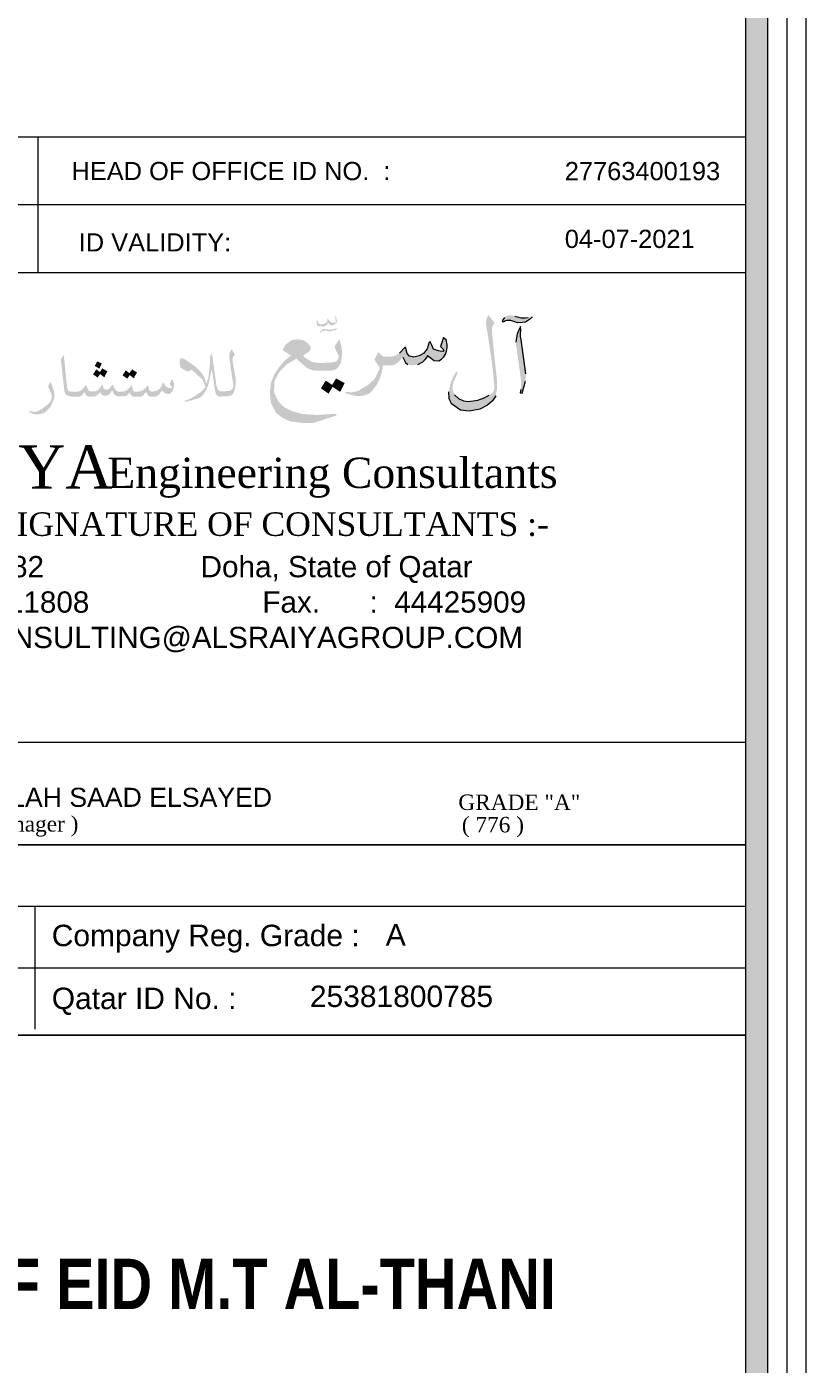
# Model space of a CAD drawing. Header units: inches. Extents: x -68096 to 69834, y -16833 to 17650.
# Drawn here: x 942.47 to 964.39, y -182.19 to -144.6 of the extents above; entities that cross this region are included whole.
import ezdxf
from ezdxf.enums import TextEntityAlignment as Align

# ---------------------------------------------------------------- set-up
doc = ezdxf.new("R2010")
doc.units = ezdxf.units.IN
doc.header["$MEASUREMENT"] = 0
for name, color, linetype in [('DIMENSION', 1, 'Continuous'), ('QCD TITLE A', 7, 'Continuous'), ('QCD TITLE BLOCK', 7, 'Continuous'), ('TEXT', 23, 'Continuous'), ('WIN', 1, 'Continuous')]:
    doc.layers.add(name, color=color, linetype=linetype)
doc.styles.add('ARAIL BOLD', font='ARIALNB.TTF')
doc.styles.add('MAHER_TIMES', font='times.ttf')
doc.styles.add('Title Sheet_A1$0$DCAQ New Title Block for CD-A1_Dar Al Salam$0$ARIAL_2.5', font='arial.ttf', dxfattribs={"height": 2.5})
doc.styles.add('Title Sheet_A1$0$DCAQ New Title Block for CD-A1_Dar Al Salam$0$title', font='arial.ttf')
doc.styles.add('TITLE2', font='arial.ttf')

msp = doc.modelspace()

# ---------------------------------------------------------------- hatches: boundary and pattern name
at = {"layer": 'DIMENSION', "linetype": 'Continuous', "lineweight": 0, "ltscale": 0.5}
h = msp.add_hatch(color=7, dxfattribs=at)
h.paths.add_polyline_path([(950.82077, -152.95221), (950.73507, -152.96112), (950.68673, -152.94984), (950.66422, -152.91843), (950.63763, -152.831), (950.62695, -152.82759), (950.62509, -152.95837), (950.6397, -152.99554), (950.65364, -153.00317), (950.69892, -153.01202), (950.71474, -153.01304), (950.79081, -153.02674), (950.84717, -153.01546), (950.87149, -152.99635), (950.89951, -152.977), (950.91965, -152.973), (950.94986, -152.90633), (950.96907, -152.96003), (950.99823, -152.9728), (951.03011, -152.98574), (951.07371, -152.98583), (951.13286, -152.96351), (951.16468, -152.92999), (951.19082, -152.8924), (951.1918, -152.84726), (951.17656, -152.80766), (951.16059, -152.72506), (951.15084, -152.72641), (951.15168, -152.83268), (951.1537, -152.87367), (951.15595, -152.90105), (951.13065, -152.91304), (951.03889, -152.91161), (950.99846, -152.8845), (950.93525, -152.8056), (950.92371, -152.80294), (950.92374, -152.86704), (950.89576, -152.91811)])
h.paths.add_polyline_path([(950.97219, -153.15677), (951.05684, -153.15066), (951.09473, -153.13389), (951.15457, -153.12151), (951.20135, -153.07049), (951.18588, -153.06202), (951.15473, -153.07691), (951.12725, -153.08742), (951.07965, -153.09969), (951.06522, -153.1063), (951.02899, -153.10947), (950.90563, -153.10525), (950.84384, -153.09444), (950.79956, -153.09831), (950.77986, -153.10685), (950.74976, -153.1338), (950.70346, -153.19063), (950.72132, -153.20933), (950.76468, -153.16518), (950.78848, -153.15904), (950.84837, -153.13241), (950.90211, -153.14392)])
for points in [[(955.56601, -155.112), (955.65747, -154.96685), (955.69514, -154.76255), (955.69514, -154.5475), (955.59829, -153.6873), (955.54987, -153.13893), (955.54987, -153.06366), (955.57139, -152.99915), (955.62519, -152.92926), (955.45841, -152.70346), (955.42613, -152.74109), (955.39923, -152.8056), (955.38308, -152.897), (955.38308, -152.94539), (955.39923, -153.05291), (955.50145, -153.70881), (955.54987, -154.04751), (955.59291, -154.4346), (955.61443, -154.67115), (955.61443, -154.78943), (955.56601, -154.89158), (955.47455, -154.95609), (955.32928, -155.03136), (955.15712, -155.09588), (954.88811, -155.12813), (954.7536, -155.112), (954.60834, -155.04749), (954.49535, -154.93997), (954.44693, -154.81631), (954.44693, -154.69804), (954.46845, -154.58513), (954.5922, -154.31632), (954.54377, -154.29482), (954.47921, -154.40234), (954.39851, -154.57976), (954.33395, -154.85932), (954.34471, -155.04211), (954.41465, -155.19802), (954.66752, -155.37006), (954.90963, -155.40232), (955.20554, -155.34856), (955.42075, -155.23566)], [(956.16154, -152.87902), (956.27242, -152.91813), (956.40938, -152.91161), (956.49417, -152.89857), (956.60505, -152.82688), (956.68744, -152.75142), (956.66375, -152.73564), (956.61157, -152.75519), (956.56592, -152.76822), (956.48765, -152.78126), (956.442, -152.78126), (956.3833, -152.78126), (956.19415, -152.73564), (956.09632, -152.70957), (956.02457, -152.70957), (955.96587, -152.72912), (955.91369, -152.76822), (955.84847, -152.86599), (955.87456, -152.89857), (955.93326, -152.85947), (955.97239, -152.85295), (956.07675, -152.85295)], [(952.20593, -154.79813), (952.32079, -154.64959), (952.40188, -154.47404), (952.44917, -154.3255), (952.48972, -154.10943), (952.77351, -154.10943), (952.84783, -154.07568), (952.94919, -153.99465), (953.04378, -153.88662), (953.11811, -154.03516), (953.18568, -154.08918), (953.31406, -154.11619), (953.46271, -154.08918), (953.61136, -154.01491), (953.67218, -153.95414), (953.72623, -153.87987), (953.73974, -153.83936), (953.92894, -153.9744), (954.05732, -153.9879), (954.13165, -153.94064), (954.19246, -153.87312), (954.24651, -153.79885), (954.27354, -153.71107), (954.29381, -153.61654), (954.29381, -153.53552), (954.26678, -153.38698), (954.18534, -153.33408), (954.10462, -153.58278), (954.19921, -153.67731), (954.17219, -153.72457), (954.09786, -153.71782), (954.05056, -153.70432), (953.90867, -153.65706), (953.86137, -153.54902), (953.81407, -153.4545), (953.78704, -153.46125), (953.72623, -153.6503), (953.62488, -153.77859), (953.50325, -153.84611), (953.3546, -153.87987), (953.23298, -153.85286), (953.16541, -153.77859), (953.13838, -153.67731), (953.13162, -153.61654), (953.10459, -153.60979), (952.94919, -153.77184), (952.8208, -153.84611), (952.71269, -153.86636), (952.50323, -153.87312), (952.34782, -153.74483), (952.24647, -153.96089), (952.40188, -154.19046), (952.25322, -154.49429), (952.05052, -154.6766), (951.787, -154.83189), (951.60456, -154.87915), (951.44915, -154.85215), (951.41537, -154.89266), (951.73294, -154.98043), (951.94241, -154.96693), (952.09106, -154.91291)], [(956.37405, -153.39365), (956.35253, -153.30225), (956.35253, -153.21623), (956.36329, -153.13559), (956.35253, -153.02269), (956.25569, -153.23236), (956.21803, -153.45816), (956.36329, -154.50115), (956.36867, -154.66244), (956.35791, -154.79684), (956.34715, -154.88286), (956.39558, -154.89899), (956.49242, -154.56029), (956.50318, -154.42051), (956.4978, -154.35061)], [(947.06146, -154.04318), (946.92585, -153.94752), (946.83411, -153.91563), (946.79023, -153.92759), (946.77428, -153.97143), (946.77428, -154.03521), (946.77827, -154.10695), (946.79023, -154.17072), (946.8381, -154.20659), (946.92984, -154.25841), (946.9777, -154.28631), (947.04551, -154.27834), (947.06944, -154.24645), (947.10534, -154.24645), (947.21303, -154.32617), (947.42045, -154.52545), (947.4723, -154.653), (947.49623, -154.72076), (947.38854, -154.84432), (947.30477, -154.9041), (947.19708, -154.97983), (947.07742, -155.04759), (946.90989, -155.11136), (946.90989, -155.13926), (947.14523, -155.08745), (947.35663, -155.0157), (947.44837, -154.91606), (947.52415, -154.7925), (947.576, -154.66097), (947.60393, -154.52944), (947.63583, -154.38197), (947.67173, -154.21058), (947.76746, -154.82439), (947.78342, -154.90012), (947.83128, -154.97186), (947.87915, -154.99179), (948.12246, -154.98382), (948.22217, -154.9599), (948.28599, -154.89214), (948.32189, -154.77656), (948.34183, -154.653), (948.34582, -154.48161), (948.31391, -154.32617), (948.26206, -153.99136), (948.25807, -153.91165), (948.27801, -153.86781), (948.32588, -153.81599), (948.23414, -153.66453), (948.19824, -153.71236), (948.16633, -153.78809), (948.16234, -153.87976), (948.23813, -154.39791), (948.28599, -154.68488), (948.27403, -154.74467), (948.23414, -154.79649), (948.16633, -154.83634), (947.91903, -154.84432), (947.86718, -154.82439), (947.83926, -154.78851), (947.80336, -154.6809), (947.67971, -153.78012), (947.62786, -153.86382), (947.62387, -153.97143), (947.6119, -154.17869), (947.58398, -154.42581), (947.52415, -154.6251), (947.4723, -154.47364), (947.42443, -154.37798), (947.33269, -154.26638), (947.225, -154.16275)], [(950.24254, -153.82081), (950.2517, -153.83414), (950.41829, -153.71969), (950.4609, -153.65583), (950.44492, -153.576), (950.37036, -153.49085), (950.26384, -153.41634), (950.10939, -153.37909), (949.91766, -153.4057), (949.75256, -153.5281), (949.68333, -153.64518), (949.66202, -153.68776), (949.90168, -153.83677), (949.72061, -153.98579), (949.56616, -154.16673), (949.43301, -154.36364), (949.34247, -154.58716), (949.31584, -154.76279), (949.31052, -154.94373), (949.33715, -155.16725), (949.47562, -155.44931), (949.66735, -155.593), (949.87506, -155.6888), (950.21058, -155.73137), (950.53013, -155.73137), (951.17989, -155.52382), (951.16391, -155.47592), (950.626, -155.50785), (950.22656, -155.48124), (949.94962, -155.40674), (949.72061, -155.3003), (949.55018, -155.14064), (949.42236, -154.87455), (949.43834, -154.54459), (949.58213, -154.28381), (949.78452, -154.0869), (950.05081, -153.92725), (950.36503, -154.19866), (950.50351, -154.25188), (950.626, -154.26785), (951.01479, -154.26785), (951.15326, -154.23059), (951.21717, -154.1827), (951.29705, -154.05497), (951.33966, -153.80484), (951.32368, -153.60261), (951.25977, -153.37909), (951.15858, -153.5281), (951.12663, -153.59196), (951.14261, -153.64518), (951.20652, -153.77823), (951.21608, -153.80145), (951.23847, -153.83677), (951.24137, -153.8628), (951.2438, -153.8687), (951.24257, -153.87362), (951.2438, -153.88467), (951.23314, -153.93257), (951.2181, -153.94645), (951.19054, -153.98579), (951.13728, -154.01772), (951.03533, -154.03045), (951.01479, -154.03901), (950.91892, -154.03901), (950.73784, -154.04965), (950.57274, -154.03368), (950.47155, -154.00707), (950.37568, -153.94853), (950.36503, -153.94165), (950.32775, -153.92192), (950.3173, -153.91078), (950.28515, -153.88999), (950.26098, -153.85076), (950.24786, -153.83677), (950.25103, -153.8346)], [(943.68713, -154.98534), (943.74434, -154.99249), (943.823, -154.99249), (943.94457, -154.99249), (944.00178, -154.97105), (944.04111, -154.93532), (944.06257, -154.90674), (944.09117, -154.86386), (944.15196, -154.9639), (944.18771, -154.98177), (944.23062, -154.99249), (944.37007, -154.99249), (944.44516, -154.95676), (944.48807, -154.91388), (944.53812, -154.86743), (944.57746, -154.93889), (944.61679, -154.95676), (944.65969, -154.9639), (944.73121, -154.96033), (944.77769, -154.94247), (944.83132, -154.88173), (944.87066, -154.80312), (944.91356, -154.90674), (944.94932, -154.94604), (945.0101, -154.98891), (945.21391, -154.98891), (945.28543, -154.9639), (945.33548, -154.91388), (945.37124, -154.86743), (945.38912, -154.93532), (945.42488, -154.96748), (945.4499, -154.99249), (945.47851, -154.99606), (945.66087, -154.99606), (945.70735, -154.98177), (945.7431, -154.95676), (945.78244, -154.91388), (945.82892, -154.86386), (945.87898, -154.95676), (945.90043, -154.9782), (945.95049, -154.99606), (946.00412, -154.99606), (946.08994, -154.99249), (946.15787, -154.96033), (946.20078, -154.92817), (946.22581, -154.8853), (946.25442, -154.85314), (946.27229, -154.82098), (946.35096, -154.89244), (946.39029, -154.90674), (946.4332, -154.92103), (946.49041, -154.91745), (946.53331, -154.87815), (946.5798, -154.81384), (946.6084, -154.72451), (946.6084, -154.61733), (946.59767, -154.55659), (946.53689, -154.51014), (946.49398, -154.64948), (946.54046, -154.70308), (946.55834, -154.73881), (946.52616, -154.75667), (946.45107, -154.74238), (946.38314, -154.71022), (946.31878, -154.59946), (946.3009, -154.59946), (946.25084, -154.7138), (946.20078, -154.77811), (946.10782, -154.8317), (946.01127, -154.85314), (945.94691, -154.84242), (945.91473, -154.80312), (945.88255, -154.67807), (945.86825, -154.67449), (945.81462, -154.74953), (945.72165, -154.82456), (945.62869, -154.84957), (945.52857, -154.85671), (945.47136, -154.83528), (945.44633, -154.76382), (945.42488, -154.67807), (945.407, -154.67807), (945.34621, -154.75667), (945.2604, -154.82813), (945.17816, -154.85671), (945.03156, -154.84957), (944.96362, -154.80312), (944.91356, -154.71022), (944.88496, -154.65663), (944.87066, -154.65306), (944.82417, -154.73881), (944.76339, -154.79597), (944.68472, -154.79597), (944.63824, -154.76382), (944.61679, -154.7138), (944.61321, -154.65663), (944.58818, -154.6602), (944.49879, -154.78526), (944.45231, -154.82456), (944.3808, -154.846), (944.28068, -154.84957), (944.21274, -154.8317), (944.17699, -154.7531), (944.15911, -154.68521), (944.12335, -154.68879), (943.99463, -154.82456), (943.9553, -154.83885), (943.91239, -154.85314), (943.71931, -154.85314), (943.69071, -154.85314), (943.6478, -154.82813), (943.62992, -154.81027), (943.61562, -154.76382), (943.60847, -154.74595), (943.51193, -153.82055), (943.42969, -153.94203), (943.5298, -154.83528), (943.55126, -154.90674), (943.58344, -154.94247), (943.62634, -154.97105)], [(944.38437, -154.12783), (944.5131, -154.21001), (944.57746, -154.06352), (944.45589, -153.9992)], [(944.33432, -154.36722), (944.44516, -154.44225), (944.53056, -154.32423), (944.42013, -154.23859)], [(944.65969, -154.42438), (944.74193, -154.28504), (944.61321, -154.21001), (944.53056, -154.32423)], [(945.24967, -154.26717), (945.16386, -154.3958), (945.2747, -154.47083), (945.3601, -154.35282)], [(945.3601, -154.35282), (945.48924, -154.45297), (945.57148, -154.31362), (945.44275, -154.23859)], [(942.9923, -155.43533), (943.06478, -155.35909), (943.15252, -155.26379), (943.20211, -155.13037), (943.24789, -155.03507), (943.24789, -154.92071), (943.225, -154.81398), (943.14489, -154.57383), (943.08385, -154.67294), (943.07622, -154.71868), (943.12582, -154.83685), (943.16015, -154.90928), (943.17541, -154.96265), (943.17541, -155.0427), (943.13726, -155.13037), (943.06096, -155.21043), (942.91219, -155.33241), (942.74815, -155.42008), (942.66804, -155.42008), (942.61463, -155.40865), (942.54215, -155.40102), (942.52689, -155.42771), (942.64897, -155.47726), (942.75578, -155.49632), (942.86641, -155.48108)], [(951.06257, -154.68493), (950.86955, -154.55533), (950.74186, -154.75948), (950.93339, -154.89346)], [(951.27815, -154.82966), (951.39945, -154.60637), (951.18238, -154.49154), (951.06257, -154.68493)]]:
    msp.add_hatch(color=7, dxfattribs=at).paths.add_polyline_path(points)
at = {"layer": 'WIN', "linetype": 'Continuous', "lineweight": 0, "true_color": 0x636466}
h = msp.add_hatch(color=251, dxfattribs=at)
h.paths.add_polyline_path([(753.52048, -70.50007), (753.52048, -218.69748), (963.30992, -218.69748), (963.30992, -70.50007)])
h.paths.add_polyline_path([(922.89008, -71.12555), (922.89008, -218.04241), (962.68444, -218.04241), (962.68444, -71.12555)], flags=16)
h.paths.add_polyline_path([(922.26459, -218.04241), (754.14633, -218.04241), (754.14633, -71.12555), (922.26459, -71.12555)], flags=16)
h = msp.add_hatch(color=251, dxfattribs=at)
h.paths.add_polyline_path([(753.52048, -70.50007), (753.52048, -218.69748), (963.30992, -218.69748), (963.30992, -70.50007)])
h.paths.add_polyline_path([(922.89008, -71.12555), (922.89008, -218.04241), (962.68444, -218.04241), (962.68444, -71.12555)], flags=16)
h.paths.add_polyline_path([(922.26459, -218.04241), (754.14633, -218.04241), (754.14633, -71.12555), (922.26459, -71.12555)], flags=16)

# ---------------------------------------------------------------- linework, layer by layer
at = {"layer": 'DIMENSION', "color": 7, "linetype": 'Continuous', "lineweight": 0, "ltscale": 0.5}
for p, q in [((955.84847, -152.86599), (955.91369, -152.76822)), ((955.87456, -152.89857), (955.84847, -152.86599)), ((955.93326, -152.85947), (955.87456, -152.89857)), ((955.97239, -152.85295), (955.93326, -152.85947)), ((956.07675, -152.85295), (955.97239, -152.85295)), ((956.16154, -152.87902), (956.07675, -152.85295)), ((956.27242, -152.91813), (956.16154, -152.87902)), ((956.19415, -152.73564), (956.3833, -152.78126)), ((956.40938, -152.91161), (956.27242, -152.91813)), ((956.3833, -152.78126), (956.442, -152.78126)), ((956.49417, -152.89857), (956.40938, -152.91161)), ((956.442, -152.78126), (956.48765, -152.78126)), ((956.48765, -152.78126), (956.56592, -152.76822)), ((956.60505, -152.82688), (956.49417, -152.89857)), ((956.68744, -152.75142), (956.60505, -152.82688)), ((954.18534, -153.33408), (954.10462, -153.58278)), ((954.18534, -153.33408), (954.26678, -153.38698)), ((956.25569, -153.23236), (956.21803, -153.45816)), ((956.35253, -153.02269), (956.25569, -153.23236)), ((956.36329, -153.13559), (956.35253, -153.02269)), ((956.35253, -153.21623), (956.36329, -153.13559)), ((956.35253, -153.30225), (956.35253, -153.21623)), ((956.37405, -153.39365), (956.35253, -153.30225)), ((953.10459, -153.60979), (952.94919, -153.77184)), ((953.13162, -153.61654), (953.10459, -153.60979)), ((953.13838, -153.67731), (953.13162, -153.61654)), ((953.16541, -153.77859), (953.13838, -153.67731)), ((953.72623, -153.6503), (953.62488, -153.77859)), ((953.78704, -153.46125), (953.72623, -153.6503)), ((953.81407, -153.4545), (953.78704, -153.46125)), ((953.86137, -153.54902), (953.81407, -153.4545)), ((953.90867, -153.65706), (953.86137, -153.54902)), ((954.05056, -153.70432), (953.90867, -153.65706)), ((954.09786, -153.71782), (954.05056, -153.70432)), ((954.17219, -153.72457), (954.09786, -153.71782)), ((954.10462, -153.58278), (954.19921, -153.67731)), ((954.19921, -153.67731), (954.17219, -153.72457)), ((954.24651, -153.79885), (954.27354, -153.71107)), ((954.29381, -153.53552), (954.26678, -153.38698)), ((954.27354, -153.71107), (954.29381, -153.61654)), ((954.29381, -153.61654), (954.29381, -153.53552)), ((956.4978, -154.35061), (956.37405, -153.39365)), ((953.04378, -153.88662), (953.11811, -154.03516)), ((953.11811, -154.03516), (953.18568, -154.08918)), ((953.23298, -153.85286), (953.16541, -153.77859)), ((953.3546, -153.87987), (953.23298, -153.85286)), ((953.50325, -153.84611), (953.3546, -153.87987)), ((953.46271, -154.08918), (953.61136, -154.01491)), ((953.62488, -153.77859), (953.50325, -153.84611)), ((953.61136, -154.01491), (953.67218, -153.95414)), ((953.67218, -153.95414), (953.72623, -153.87987)), ((953.72623, -153.87987), (953.73974, -153.83936)), ((953.73974, -153.83936), (953.92894, -153.9744)), ((953.92894, -153.9744), (954.05732, -153.9879)), ((954.05732, -153.9879), (954.13165, -153.94064)), ((954.13165, -153.94064), (954.19246, -153.87312)), ((954.19246, -153.87312), (954.24651, -153.79885)), ((944.42013, -154.23859), (944.65969, -154.42438)), ((944.61321, -154.21001), (944.44516, -154.44225)), ((945.24967, -154.26717), (945.48924, -154.45297)), ((945.44275, -154.23859), (945.2747, -154.47083)), ((950.86955, -154.55533), (951.27815, -154.82966)), ((951.18238, -154.49154), (950.93339, -154.89346)), ((951.27815, -154.82966), (951.39945, -154.60637)), ((954.34471, -155.04211), (954.33395, -154.85932)), ((956.35791, -154.79684), (956.34715, -154.88286)), ((956.39558, -154.89899), (956.49242, -154.56029)), ((954.41465, -155.19802), (954.34471, -155.04211)), ((954.66752, -155.37006), (954.41465, -155.19802)), ((954.49535, -154.93997), (954.60834, -155.04749)), ((954.60834, -155.04749), (954.7536, -155.112)), ((954.7536, -155.112), (954.88811, -155.12813)), ((954.88811, -155.12813), (955.15712, -155.09588)), ((955.15712, -155.09588), (955.32928, -155.03136)), ((955.32928, -155.03136), (955.47455, -154.95609)), ((955.56601, -155.112), (955.42075, -155.23566)), ((955.65747, -154.96685), (955.56601, -155.112)), ((956.34715, -154.88286), (956.39558, -154.89899)), ((954.90963, -155.40232), (954.66752, -155.37006)), ((955.20554, -155.34856), (954.90963, -155.40232)), ((955.42075, -155.23566), (955.20554, -155.34856)), ((962.68444, -164.71378), (934.58852, -164.71378)), ((962.68444, -167.58929), (934.58852, -167.58929))]:
    msp.add_line(p, q, dxfattribs=at)
at = {"layer": 'QCD TITLE BLOCK', "lineweight": 0}
for p, q in [((922.70496, -167.58929), (962.68444, -167.58929)), ((922.70496, -169.31728), (962.68444, -169.31728)), ((942.70302, -169.31728), (942.70302, -172.77328)), ((922.70496, -171.04528), (962.68444, -171.04528))]:
    msp.add_line(p, q, dxfattribs=at)
at = {"layer": 'WIN', "color": 7, "linetype": 'Continuous', "lineweight": 0}
for p, q in [((922.89008, -147.69204), (962.68444, -147.69204)), ((942.78726, -147.69204), (942.78726, -151.50105)), ((922.89008, -149.59655), (962.68444, -149.59655)), ((922.89008, -151.50105), (962.68444, -151.50105)), ((922.89008, -172.93627), (962.68444, -172.93627)), ((922.89008, -172.93627), (962.68444, -172.93627))]:
    msp.add_line(p, q, dxfattribs=at)
for points in [[(752.44464, -219.77332), (964.38576, -219.77332), (964.38576, -69.42422), (752.44464, -69.42422)], [(752.44464, -219.77332), (964.38576, -219.77332), (964.38576, -69.42422), (752.44464, -69.42422)], [(752.98256, -219.2354), (963.84784, -219.2354), (963.84784, -69.96215), (752.98256, -69.96215)], [(752.98256, -219.2354), (963.84784, -219.2354), (963.84784, -69.96215), (752.98256, -69.96215)], [(753.52048, -218.69748), (963.30992, -218.69748), (963.30992, -70.50007), (753.52048, -70.50007)], [(753.52048, -218.69748), (963.30992, -218.69748), (963.30992, -70.50007), (753.52048, -70.50007)], [(962.68444, -71.12555), (922.89008, -71.12555), (922.89008, -218.04241), (962.68444, -218.04241)], [(962.68444, -71.12555), (922.89008, -71.12555), (922.89008, -218.04241), (962.68444, -218.04241)]]:
    msp.add_lwpolyline(points, close=True, dxfattribs=at)
for points in [[(922.89008, -151.50105), (962.68444, -151.50105)], [(962.68444, -172.93627), (922.89008, -172.93627)]]:
    msp.add_lwpolyline(points, dxfattribs=at)

# ---------------------------------------------------------------- texts
at = {"layer": 'DIMENSION', "color": 7, "linetype": 'Continuous', "lineweight": 0, "ltscale": 0.5}
for s, height, style, p in [('AL-SRAIYA', 1.214271, 'MAHER_TIMES', (935.00076, -157.57756)), ('Engineering Consultants', 0.8499895, 'MAHER_TIMES', (944.73749, -157.55805)), ('ADDRESS & SIGNATURE OF CONSULTANTS :-', 0.6618616, 'MAHER_TIMES', (935.79527, -158.90695)), ('AL MOATAZ B. ALLAH SAAD ELSAYED', 0.5358304, 'TITLE2', (935.72432, -166.52192)), ('GRADE "A"', 0.433634, 'MAHER_TIMES', (954.60648, -166.60916)), ('( Executive General Manager )', 0.4336344, 'MAHER_TIMES', (935.81374, -167.21696)), ('( 776 )', 0.433634, 'MAHER_TIMES', (954.70416, -167.2382))]:
    msp.add_text(s, height=height, dxfattribs=dict(at, style=style)).set_placement(p)
at = {"layer": 'QCD TITLE A', "lineweight": 0, "style": 'Title Sheet_A1$0$DCAQ New Title Block for CD-A1_Dar Al Salam$0$ARIAL_2.5'}
for s, height, p in [('A', 0.60271, (952.5645, -169.81601)), ('25381800785', 0.6027145, (950.4319, -171.54401))]:
    msp.add_text(s, height=height, dxfattribs=at).set_placement(p, align=Align.TOP_LEFT)
at = {"layer": 'QCD TITLE A', "color": 7, "lineweight": 0, "insert": (935.88854, -159.47243), "char_height": 0.59690039, "width": 32.1899006, "attachment_point": 1, "style": 'Title Sheet_A1$0$DCAQ New Title Block for CD-A1_Dar Al Salam$0$title'}
msp.add_mtext('P.O.^IBox   :  3082                   Doha, State of Qatar{\\C3; }\\PTel.           :  {\\C3;44411808                     }Fax.      : {\\C3; 44425909\\H1.8529x; \\H0.53968x;\\P}E-mail.      :   {\\C3;CONSULTING@ALSRAIYAGROUP.COM\\H1.571x; }', dxfattribs=at)
at = {"layer": 'QCD TITLE A', "color": 0, "lineweight": 0, "ltscale": 0.02, "char_height": 0.6027145, "width": 16.2366366, "attachment_point": 1, "style": 'Title Sheet_A1$0$DCAQ New Title Block for CD-A1_Dar Al Salam$0$ARIAL_2.5'}
for s, insert in [('{\\C256;Company Reg. Grade :}', (943.1754, -169.83462)), ('{\\C256;Qatar ID No. :}', (943.1754, -171.60262))]:
    msp.add_mtext(s, dxfattribs=dict(at, insert=insert))
at = {"layer": 'TEXT', "color": 0, "lineweight": 0, "style": 'ARAIL BOLD'}
msp.add_text('SHAIKH NAYEF EID M.T AL-THANI', height=1.415997, rotation=0.000267, dxfattribs=at).set_placement((944.0148, -179.92863), align=Align.MIDDLE)
at = {"layer": 'WIN', "color": 7, "linetype": 'Continuous', "lineweight": 0, "style": 'TITLE2'}
for s, height, p in [('HEAD OF OFFICE ID NO.  :', 0.5112836, (943.7284, -148.90933)), ('27763400193', 0.5112836, (957.59697, -148.91115)), ('04-07-2021', 0.511284, (957.59697, -150.81566)), ('ID VALIDITY:', 0.5112836, (943.93331, -150.91427))]:
    msp.add_text(s, height=height, dxfattribs=at).set_placement(p)

doc.saveas('drawing.dxf')
